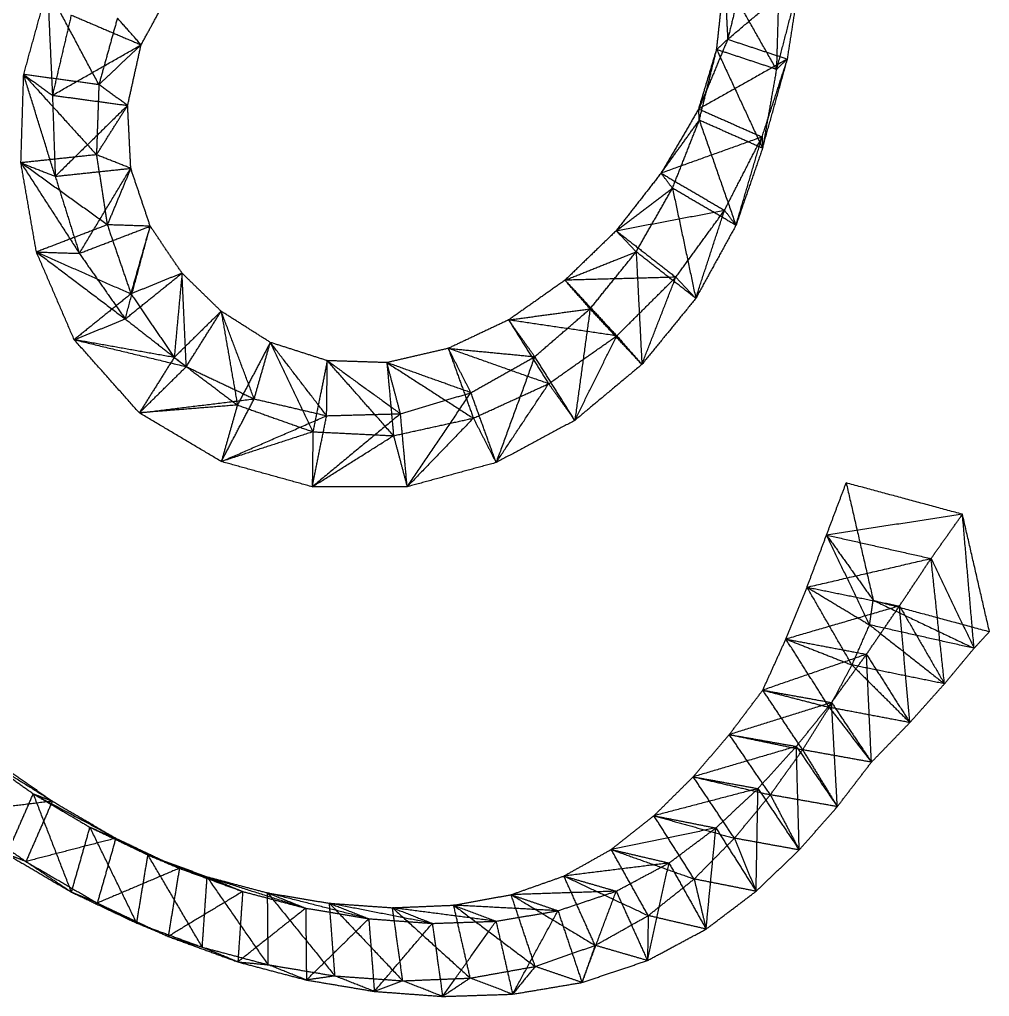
# Model space of a CAD drawing. Header units: feet. Extents: x -358 to 89, y -390 to 102.
# Drawn here: x -208.8 to 88.6, y -390.1 to -90.6 of the extents above; entities that cross this region are included whole.
import ezdxf

# ---------------------------------------------------------------- set-up
doc = ezdxf.new("R2010")
doc.units = ezdxf.units.FT
doc.header["$LTSCALE"] = 0.003281
doc.header["$MEASUREMENT"] = 0
doc.layers.add('IGES level 0', color=7, linetype='Continuous')

msp = doc.modelspace()

# ---------------------------------------------------------------- linework, layer by layer
at = {"layer": 'IGES level 0'}
for points in [[(13.9, -74, 131.63), (11.13, -85.31, 133.21), (8.35, -96.63, 134.8)], [(4.96, -99.78, 111.94), (6.16, -88.77, 110.75), (7.35, -77.76, 109.56)], [(7.35, -77.76, 109.56), (7.85, -87.19, 122.18), (8.35, -96.63, 134.8)], [(23.29, -105.85, 98.86), (15.32, -91.8, 104.21), (7.35, -77.76, 109.56)], [(8.35, -96.63, 134.8), (19.44, -87.27, 125.27), (30.54, -77.91, 115.75)], [(30.54, -77.91, 115.75), (26.92, -91.88, 107.3), (23.29, -105.85, 98.86)], [(26.68, -102.7, 121.72), (28.61, -90.3, 118.73), (30.54, -77.91, 115.75)], [(-207.55, -107.43, 98.66), (-203.89, -94.21, 95.68), (-200.24, -81, 92.7)], [(-184.49, -110.55, 97.07), (-192.36, -95.77, 94.88), (-200.24, -81, 92.7)], [(-200.24, -81, 92.7), (-199.49, -97.4, 85.36), (-198.74, -113.8, 78.03)], [(-171.55, -98.34, 70.87), (-166.96, -89.97, 68.28), (-162.37, -81.6, 65.7)], [(23.99, -81.67, 93.68), (23.64, -93.76, 96.27), (23.29, -105.85, 98.86)], [(-192.97, -89.2, 72.11), (-195.86, -101.5, 75.07), (-198.74, -113.8, 78.03)], [(-192.97, -89.2, 72.11), (-182.26, -93.77, 71.49), (-171.55, -98.34, 70.87)], [(-178.81, -90.13, 91.46), (-181.65, -100.34, 94.27), (-184.49, -110.55, 97.07)], [(-171.55, -98.34, 70.87), (-175.18, -94.23, 81.17), (-178.81, -90.13, 91.46)], [(-198.74, -113.8, 78.03), (-185.14, -106.07, 74.45), (-171.55, -98.34, 70.87)], [(-171.55, -98.34, 70.87), (-178.02, -104.44, 83.97), (-184.49, -110.55, 97.07)], [(-175.67, -116.92, 76.44), (-173.61, -107.63, 73.65), (-171.55, -98.34, 70.87)], [(8.35, -96.63, 134.8), (3.91, -107.31, 135.8), (-0.53, -117.99, 136.81)], [(4.96, -99.78, 111.94), (6.66, -98.2, 123.37), (8.35, -96.63, 134.8)], [(8.35, -96.63, 134.8), (17.52, -99.66, 128.26), (26.68, -102.7, 121.72)], [(-0.53, -117.99, 136.81), (2.22, -108.89, 124.37), (4.96, -99.78, 111.94)], [(-0.37, -121.45, 113.74), (2.3, -110.61, 112.84), (4.96, -99.78, 111.94)], [(4.96, -99.78, 111.94), (12, -114.91, 108), (19.03, -130.04, 104.07)], [(23.29, -105.85, 98.86), (14.13, -102.81, 105.4), (4.96, -99.78, 111.94)], [(26.68, -102.7, 121.72), (13.08, -110.35, 129.26), (-0.53, -117.99, 136.81)], [(18.88, -126.58, 127.13), (22.78, -114.64, 124.43), (26.68, -102.7, 121.72)], [(19.03, -130.04, 104.07), (22.86, -116.37, 112.89), (26.68, -102.7, 121.72)], [(26.68, -102.7, 121.72), (24.99, -104.27, 110.29), (23.29, -105.85, 98.86)], [(-208.4, -134.5, 104.36), (-207.98, -120.97, 101.51), (-207.55, -107.43, 98.66)], [(-207.55, -107.43, 98.66), (-196.39, -119.74, 100.96), (-185.24, -132.04, 103.26)], [(-197.88, -138.65, 83.96), (-202.72, -123.04, 91.31), (-207.55, -107.43, 98.66)], [(-207.55, -107.43, 98.66), (-203.14, -110.62, 88.35), (-198.74, -113.8, 78.03)], [(-184.49, -110.55, 97.07), (-196.02, -108.99, 97.87), (-207.55, -107.43, 98.66)], [(23.29, -105.85, 98.86), (21.16, -117.94, 101.46), (19.03, -130.04, 104.07)], [(-184.49, -110.55, 97.07), (-184.86, -121.3, 100.16), (-185.24, -132.04, 103.26)], [(-175.67, -116.92, 76.44), (-180.08, -113.74, 86.75), (-184.49, -110.55, 97.07)], [(-198.74, -113.8, 78.03), (-198.31, -126.23, 80.99), (-197.88, -138.65, 83.96)], [(-198.74, -113.8, 78.03), (-187.21, -115.36, 77.23), (-175.67, -116.92, 76.44)], [(-175.67, -116.92, 76.44), (-186.78, -127.79, 80.2), (-197.88, -138.65, 83.96)], [(-185.24, -132.04, 103.26), (-180.46, -124.48, 89.85), (-175.67, -116.92, 76.44)], [(-174.71, -136.19, 82.86), (-175.19, -126.55, 79.65), (-175.67, -116.92, 76.44)], [(-0.53, -117.99, 136.81), (-6.31, -127.84, 137.22), (-12.09, -137.68, 137.64)], [(-0.53, -117.99, 136.81), (9.17, -122.29, 131.97), (18.88, -126.58, 127.13)], [(-0.37, -121.45, 113.74), (-0.45, -119.72, 125.28), (-0.53, -117.99, 136.81)], [(-12.09, -137.68, 137.64), (-6.23, -129.56, 125.69), (-0.37, -121.45, 113.74)], [(-8.59, -142.3, 115.04), (-4.48, -131.87, 114.39), (-0.37, -121.45, 113.74)], [(-0.37, -121.45, 113.74), (5.25, -137.56, 111.4), (10.87, -153.67, 109.05)], [(19.03, -130.04, 104.07), (9.33, -125.74, 108.9), (-0.37, -121.45, 113.74)], [(18.88, -126.58, 127.13), (3.39, -132.13, 132.38), (-12.09, -137.68, 137.64)], [(7.37, -149.06, 131.64), (13.12, -137.82, 129.39), (18.88, -126.58, 127.13)], [(10.87, -153.67, 109.05), (14.87, -140.13, 118.09), (18.88, -126.58, 127.13)], [(18.88, -126.58, 127.13), (18.96, -128.31, 115.6), (19.03, -130.04, 104.07)], [(19.03, -130.04, 104.07), (14.95, -141.86, 106.56), (10.87, -153.67, 109.05)], [(-185.24, -132.04, 103.26), (-196.82, -133.27, 103.81), (-208.4, -134.5, 104.36)], [(-181.91, -153.51, 109.97), (-195.16, -144.01, 107.16), (-208.4, -134.5, 104.36)], [(-208.4, -134.5, 104.36), (-199.45, -148.39, 96.85), (-190.49, -162.27, 89.33)], [(-203.65, -161.84, 108.58), (-206.03, -148.17, 106.47), (-208.4, -134.5, 104.36)], [(-208.4, -134.5, 104.36), (-203.14, -136.58, 94.16), (-197.88, -138.65, 83.96)], [(-185.24, -132.04, 103.26), (-183.57, -142.78, 106.61), (-181.91, -153.51, 109.97)], [(-174.71, -136.19, 82.86), (-179.98, -134.12, 93.06), (-185.24, -132.04, 103.26)], [(-197.88, -138.65, 83.96), (-186.3, -137.42, 83.41), (-174.71, -136.19, 82.86)], [(-190.49, -162.27, 89.33), (-182.6, -149.23, 86.1), (-174.71, -136.19, 82.86)], [(-174.71, -136.19, 82.86), (-178.31, -144.85, 96.41), (-181.91, -153.51, 109.97)], [(-168.74, -153.94, 90.72), (-171.73, -145.06, 86.79), (-174.71, -136.19, 82.86)], [(-12.09, -137.68, 137.64), (-18.98, -146.5, 137.49), (-25.86, -155.33, 137.35)], [(-12.09, -137.68, 137.64), (-2.36, -143.37, 134.64), (7.37, -149.06, 131.64)], [(-8.59, -142.3, 115.04), (-10.34, -139.99, 126.34), (-12.09, -137.68, 137.64)], [(-197.88, -138.65, 83.96), (-194.19, -150.46, 86.65), (-190.49, -162.27, 89.33)], [(-25.86, -155.33, 137.35), (-17.23, -148.81, 126.2), (-8.59, -142.3, 115.04)], [(-19.73, -161.79, 115.8), (-14.16, -152.04, 115.42), (-8.59, -142.3, 115.04)], [(-8.59, -142.3, 115.04), (-5.01, -159.18, 114.22), (-1.44, -176.06, 113.4)], [(10.87, -153.67, 109.05), (1.14, -147.99, 112.05), (-8.59, -142.3, 115.04)], [(-25.86, -155.33, 137.35), (-9.25, -152.19, 134.5), (7.37, -149.06, 131.64)], [(-7.57, -169.59, 134.96), (-0.1, -159.32, 133.3), (7.37, -149.06, 131.64)], [(-1.44, -176.06, 113.4), (2.97, -162.56, 122.52), (7.37, -149.06, 131.64)], [(7.37, -149.06, 131.64), (9.12, -151.37, 120.35), (10.87, -153.67, 109.05)], [(-181.91, -153.51, 109.97), (-192.78, -157.68, 109.28), (-203.65, -161.84, 108.58)], [(-190.49, -162.27, 89.33), (-179.62, -158.11, 90.03), (-168.74, -153.94, 90.72)], [(-181.91, -153.51, 109.97), (-178.28, -164.1, 113.35), (-174.65, -174.69, 116.72)], [(-168.74, -153.94, 90.72), (-175.33, -153.73, 100.35), (-181.91, -153.51, 109.97)], [(-176.41, -182.38, 94.06), (-172.58, -168.16, 92.39), (-168.74, -153.94, 90.72)], [(-174.65, -174.69, 116.72), (-171.7, -164.31, 103.72), (-168.74, -153.94, 90.72)], [(-158.99, -168.33, 100.64), (-163.87, -161.14, 95.68), (-168.74, -153.94, 90.72)], [(-25.86, -155.33, 137.35), (-33.71, -162.91, 136.71), (-41.55, -170.5, 136.07)], [(-25.86, -155.33, 137.35), (-16.72, -162.46, 136.16), (-7.57, -169.59, 134.96)], [(-19.73, -161.79, 115.8), (-22.8, -158.56, 126.58), (-25.86, -155.33, 137.35)], [(10.87, -153.67, 109.05), (4.72, -164.86, 111.23), (-1.44, -176.06, 113.4)], [(-203.65, -161.84, 108.58), (-189.15, -168.27, 112.65), (-174.65, -174.69, 116.72)], [(-203.65, -161.84, 108.58), (-190.03, -172.11, 101.32), (-176.41, -182.38, 94.06)], [(-192.06, -188.74, 110.14), (-197.86, -175.29, 109.36), (-203.65, -161.84, 108.58)], [(-203.65, -161.84, 108.58), (-197.07, -162.06, 98.96), (-190.49, -162.27, 89.33)], [(-190.49, -162.27, 89.33), (-183.45, -172.33, 91.7), (-176.41, -182.38, 94.06)], [(-41.55, -170.5, 136.07), (-30.64, -166.14, 125.93), (-19.73, -161.79, 115.8)], [(-33.85, -179.27, 115.87), (-26.79, -170.53, 115.84), (-19.73, -161.79, 115.8)], [(-19.73, -161.79, 115.8), (-18.85, -179.06, 116.23), (-17.97, -196.33, 116.66)], [(-1.44, -176.06, 113.4), (-10.58, -168.92, 114.6), (-19.73, -161.79, 115.8)], [(-176.41, -182.38, 94.06), (-167.7, -175.36, 97.35), (-158.99, -168.33, 100.64)], [(-158.99, -168.33, 100.64), (-166.82, -171.51, 108.68), (-174.65, -174.69, 116.72)], [(-158.99, -168.33, 100.64), (-160.2, -181.26, 111.43), (-161.4, -194.19, 122.23)], [(-157.68, -197, 98.68), (-158.34, -182.67, 99.66), (-158.99, -168.33, 100.64)], [(-147, -180.01, 110.58), (-153, -174.17, 105.61), (-158.99, -168.33, 100.64)], [(-41.55, -170.5, 136.07), (-50.2, -176.6, 134.95), (-58.86, -182.7, 133.83)], [(-7.57, -169.59, 134.96), (-24.56, -170.04, 135.51), (-41.55, -170.5, 136.07)], [(-41.55, -170.5, 136.07), (-33.61, -179.03, 136.46), (-25.67, -187.56, 136.85)], [(-33.85, -179.27, 115.87), (-37.7, -174.88, 125.97), (-41.55, -170.5, 136.07)], [(-25.67, -187.56, 136.85), (-16.62, -178.58, 135.91), (-7.57, -169.59, 134.96)], [(-17.97, -196.33, 116.66), (-12.77, -182.96, 125.81), (-7.57, -169.59, 134.96)], [(-7.57, -169.59, 134.96), (-4.5, -172.82, 124.18), (-1.44, -176.06, 113.4)], [(-174.65, -174.69, 116.72), (-183.35, -181.71, 113.43), (-192.06, -188.74, 110.14)], [(-174.65, -174.69, 116.72), (-168.03, -184.44, 119.48), (-161.4, -194.19, 122.23)], [(-1.44, -176.06, 113.4), (-9.7, -186.2, 115.03), (-17.97, -196.33, 116.66)], [(-58.86, -182.7, 133.83), (-46.35, -180.99, 124.85), (-33.85, -179.27, 115.87)], [(-50.83, -193.94, 115.04), (-42.34, -186.61, 115.46), (-33.85, -179.27, 115.87)], [(-33.85, -179.27, 115.87), (-36.19, -196.38, 117.12), (-38.53, -213.48, 118.37)], [(-17.97, -196.33, 116.66), (-25.91, -187.8, 116.27), (-33.85, -179.27, 115.87)], [(-192.06, -188.74, 110.14), (-184.23, -185.56, 102.1), (-176.41, -182.38, 94.06)], [(-176.41, -182.38, 94.06), (-167.04, -189.69, 96.37), (-157.68, -197, 98.68)], [(-147, -180.01, 110.58), (-154.2, -187.1, 116.4), (-161.4, -194.19, 122.23)], [(-157.68, -197, 98.68), (-152.34, -188.51, 104.63), (-147, -180.01, 110.58)], [(-147, -180.01, 110.58), (-144.5, -194.4, 118.51), (-142.01, -208.78, 126.45)], [(-136.86, -206.89, 103.08), (-141.93, -193.45, 106.83), (-147, -180.01, 110.58)], [(-131.92, -189.57, 117.9), (-139.46, -184.79, 114.24), (-147, -180.01, 110.58)], [(-58.86, -182.7, 133.83), (-68.11, -187.05, 132.29), (-77.36, -191.39, 130.75)], [(-25.67, -187.56, 136.85), (-42.27, -185.13, 135.34), (-58.86, -182.7, 133.83)], [(-58.86, -182.7, 133.83), (-52.72, -192.47, 135.5), (-46.57, -202.25, 137.16)], [(-50.83, -193.94, 115.04), (-54.84, -188.32, 124.44), (-58.86, -182.7, 133.83)], [(-46.57, -202.25, 137.16), (-36.12, -194.91, 137.01), (-25.67, -187.56, 136.85)], [(-38.53, -213.48, 118.37), (-32.1, -200.52, 127.61), (-25.67, -187.56, 136.85)], [(-25.67, -187.56, 136.85), (-21.82, -191.95, 126.76), (-17.97, -196.33, 116.66)], [(-161.4, -194.19, 122.23), (-176.73, -191.46, 116.18), (-192.06, -188.74, 110.14)], [(-192.06, -188.74, 110.14), (-174.87, -192.87, 104.41), (-157.68, -197, 98.68)], [(-172.08, -211.18, 110.33), (-182.07, -199.96, 110.24), (-192.06, -188.74, 110.14)], [(-131.92, -189.57, 117.9), (-136.96, -199.17, 122.18), (-142.01, -208.78, 126.45)], [(-136.86, -206.89, 103.08), (-134.39, -198.23, 110.49), (-131.92, -189.57, 117.9)], [(-131.92, -189.57, 117.9), (-125.39, -203.27, 123.98), (-118.86, -216.97, 130.05)], [(-114.65, -212.05, 106.94), (-123.28, -200.81, 112.42), (-131.92, -189.57, 117.9)], [(-114.44, -195.17, 123.04), (-123.18, -192.37, 120.47), (-131.92, -189.57, 117.9)], [(-77.36, -191.39, 130.75), (-86.77, -193.58, 128.93), (-96.18, -195.77, 127.11)], [(-46.57, -202.25, 137.16), (-61.97, -196.82, 133.95), (-77.36, -191.39, 130.75)], [(-77.36, -191.39, 130.75), (-64.09, -192.67, 122.9), (-50.83, -193.94, 115.04)], [(-77.36, -191.39, 130.75), (-73.5, -202.1, 133.29), (-69.65, -212.8, 135.83)], [(-70.39, -205, 113.14), (-73.87, -198.19, 121.95), (-77.36, -191.39, 130.75)], [(-161.4, -194.19, 122.23), (-166.74, -202.68, 116.28), (-172.08, -211.18, 110.33)], [(-161.4, -194.19, 122.23), (-151.7, -201.49, 124.34), (-142.01, -208.78, 126.45)], [(-70.39, -205, 113.14), (-60.61, -199.47, 114.09), (-50.83, -193.94, 115.04)], [(-50.83, -193.94, 115.04), (-56.75, -210.18, 116.63), (-62.67, -226.42, 118.22)], [(-38.53, -213.48, 118.37), (-44.68, -203.71, 116.7), (-50.83, -193.94, 115.04)], [(-172.08, -211.18, 110.33), (-164.88, -204.09, 104.51), (-157.68, -197, 98.68)], [(-157.68, -197, 98.68), (-147.27, -201.94, 100.88), (-136.86, -206.89, 103.08)], [(-114.44, -195.17, 123.04), (-116.65, -206.07, 126.54), (-118.86, -216.97, 130.05)], [(-114.65, -212.05, 106.94), (-114.55, -203.61, 114.99), (-114.44, -195.17, 123.04)], [(-94.13, -218.18, 133.27), (-104.29, -206.67, 128.16), (-114.44, -195.17, 123.04)], [(-114.44, -195.17, 123.04), (-103.22, -203.3, 116.69), (-92, -211.44, 110.34)], [(-96.18, -195.77, 127.11), (-105.31, -195.47, 125.07), (-114.44, -195.17, 123.04)], [(-96.18, -195.77, 127.11), (-82.91, -204.29, 131.47), (-69.65, -212.8, 135.83)], [(-70.39, -205, 113.14), (-83.28, -200.39, 120.13), (-96.18, -195.77, 127.11)], [(-96.18, -195.77, 127.11), (-95.15, -206.97, 130.19), (-94.13, -218.18, 133.27)], [(-92, -211.44, 110.34), (-94.09, -203.61, 118.72), (-96.18, -195.77, 127.11)], [(-17.97, -196.33, 116.66), (-28.25, -204.91, 117.51), (-38.53, -213.48, 118.37)], [(-69.65, -212.8, 135.83), (-58.11, -207.52, 136.49), (-46.57, -202.25, 137.16)], [(-62.67, -226.42, 118.22), (-54.62, -214.33, 127.69), (-46.57, -202.25, 137.16)], [(-46.57, -202.25, 137.16), (-42.55, -207.87, 127.76), (-38.53, -213.48, 118.37)], [(-92, -211.44, 110.34), (-81.19, -208.22, 111.74), (-70.39, -205, 113.14)], [(-89.95, -233.84, 116.5), (-80.17, -219.42, 114.82), (-70.39, -205, 113.14)], [(-62.67, -226.42, 118.22), (-66.53, -215.71, 115.68), (-70.39, -205, 113.14)], [(-172.08, -211.18, 110.33), (-154.47, -209.03, 106.71), (-136.86, -206.89, 103.08)], [(-142.01, -208.78, 126.45), (-157.04, -209.98, 118.39), (-172.08, -211.18, 110.33)], [(-146.94, -226.1, 111.63), (-141.9, -216.49, 107.36), (-136.86, -206.89, 103.08)], [(-142.01, -208.78, 126.45), (-144.47, -217.44, 119.04), (-146.94, -226.1, 111.63)], [(-142.01, -208.78, 126.45), (-130.43, -212.88, 128.25), (-118.86, -216.97, 130.05)], [(-136.86, -206.89, 103.08), (-125.75, -209.47, 105.01), (-114.65, -212.05, 106.94)], [(-146.94, -226.1, 111.63), (-159.51, -218.64, 110.98), (-172.08, -211.18, 110.33)], [(-146.94, -226.1, 111.63), (-130.8, -219.08, 109.29), (-114.65, -212.05, 106.94)], [(-92, -211.44, 110.34), (-105.53, -222.64, 112.15), (-119.06, -233.85, 113.96)], [(-119.06, -233.85, 113.96), (-116.86, -222.95, 110.45), (-114.65, -212.05, 106.94)], [(-114.65, -212.05, 106.94), (-103.33, -211.74, 108.64), (-92, -211.44, 110.34)], [(-89.95, -233.84, 116.5), (-90.98, -222.64, 113.42), (-92, -211.44, 110.34)], [(-94.13, -218.18, 133.27), (-81.89, -215.49, 134.55), (-69.65, -212.8, 135.83)], [(-69.65, -212.8, 135.83), (-79.8, -223.32, 126.17), (-89.95, -233.84, 116.5)], [(-69.65, -212.8, 135.83), (-66.16, -219.61, 127.03), (-62.67, -226.42, 118.22)], [(-38.53, -213.48, 118.37), (-50.6, -219.95, 118.29), (-62.67, -226.42, 118.22)], [(-118.86, -216.97, 130.05), (-132.9, -221.54, 120.84), (-146.94, -226.1, 111.63)], [(-118.86, -216.97, 130.05), (-118.96, -225.41, 122.01), (-119.06, -233.85, 113.96)], [(-119.06, -233.85, 113.96), (-106.6, -226.01, 123.62), (-94.13, -218.18, 133.27)], [(-118.86, -216.97, 130.05), (-106.49, -217.57, 131.66), (-94.13, -218.18, 133.27)], [(-94.13, -218.18, 133.27), (-92.04, -226.01, 124.89), (-89.95, -233.84, 116.5)], [(-119.06, -233.85, 113.96), (-133, -229.98, 112.79), (-146.94, -226.1, 111.63)], [(-62.67, -226.42, 118.22), (-76.31, -230.13, 117.36), (-89.95, -233.84, 116.5)], [(38.65, -248.63, 25.69), (41.67, -240.64, 12.84), (44.68, -232.65)], [(80.33, -242.27), (62.51, -237.46), (44.68, -232.65)], [(44.68, -232.65), (48.83, -250.64), (52.97, -268.63)], [(-89.95, -233.84, 116.5), (-104.51, -233.85, 115.23), (-119.06, -233.85, 113.96)], [(80.33, -242.27), (59.49, -245.45, 12.84), (38.65, -248.63, 25.69)], [(70.71, -255.83, 32.37), (75.52, -249.05, 16.19), (80.33, -242.27)], [(83.9, -283.37, 18.56), (82.12, -262.82, 9.28), (80.33, -242.27)], [(88.62, -278.25), (84.48, -260.26), (80.33, -242.27)], [(32.67, -264.62, 42.41), (35.66, -256.63, 34.05), (38.65, -248.63, 25.69)], [(38.65, -248.63, 25.69), (45.81, -258.63, 12.84), (52.97, -268.63)], [(38.65, -248.63, 25.69), (54.68, -252.23, 29.03), (70.71, -255.83, 32.37)], [(51.85, -276.18, 11.87), (45.25, -262.4, 18.78), (38.65, -248.63, 25.69)], [(32.67, -264.62, 42.41), (51.69, -260.22, 37.39), (70.71, -255.83, 32.37)], [(61.03, -270.38, 50.78), (65.87, -263.1, 41.58), (70.71, -255.83, 32.37)], [(74.83, -294.25, 38.64), (72.77, -275.04, 35.51), (70.71, -255.83, 32.37)], [(70.71, -255.83, 32.37), (77.31, -269.6, 25.47), (83.9, -283.37, 18.56)], [(26.2, -280.53, 58.55), (29.43, -272.58, 50.48), (32.67, -264.62, 42.41)], [(32.67, -264.62, 42.41), (42.26, -270.4, 27.14), (51.85, -276.18, 11.87)], [(32.67, -264.62, 42.41), (46.85, -267.5, 46.6), (61.03, -270.38, 50.78)], [(46.47, -288.49, 30.26), (39.57, -276.55, 36.34), (32.67, -264.62, 42.41)], [(51.85, -276.18, 11.87), (52.41, -272.4, 5.94), (52.97, -268.63)], [(52.97, -268.63), (68.44, -276, 9.28), (83.9, -283.37, 18.56)], [(52.97, -268.63), (70.8, -273.44), (88.62, -278.25)], [(61.03, -270.38, 50.78), (43.61, -275.46, 54.67), (26.2, -280.53, 58.55)], [(50.9, -285.2, 67.62), (55.96, -277.79, 59.2), (61.03, -270.38, 50.78)], [(64.2, -306.14, 57.68), (62.61, -288.26, 54.23), (61.03, -270.38, 50.78)], [(61.03, -270.38, 50.78), (67.93, -282.31, 44.71), (74.83, -294.25, 38.64)], [(46.47, -288.49, 30.26), (49.16, -282.33, 21.07), (51.85, -276.18, 11.87)], [(51.85, -276.18, 11.87), (63.34, -285.21, 25.26), (74.83, -294.25, 38.64)], [(83.9, -283.37, 18.56), (67.88, -279.77, 15.22), (51.85, -276.18, 11.87)], [(83.9, -283.37, 18.56), (86.26, -280.81, 9.28), (88.62, -278.25)], [(19.1, -296.19, 74.53), (22.65, -288.36, 66.54), (26.2, -280.53, 58.55)], [(26.2, -280.53, 58.55), (36.33, -284.51, 44.41), (46.47, -288.49, 30.26)], [(26.2, -280.53, 58.55), (38.55, -282.87, 63.09), (50.9, -285.2, 67.62)], [(39.5, -301.47, 48.61), (32.85, -291, 53.58), (26.2, -280.53, 58.55)], [(74.83, -294.25, 38.64), (79.37, -288.81, 28.6), (83.9, -283.37, 18.56)], [(50.9, -285.2, 67.62), (35, -290.7, 71.08), (19.1, -296.19, 74.53)], [(40.19, -299.99, 83.73), (45.54, -292.6, 75.68), (50.9, -285.2, 67.62)], [(52.42, -318.28, 75.97), (51.66, -301.74, 71.8), (50.9, -285.2, 67.62)], [(50.9, -285.2, 67.62), (57.55, -295.67, 62.65), (64.2, -306.14, 57.68)], [(39.5, -301.47, 48.61), (42.99, -294.98, 39.44), (46.47, -288.49, 30.26)], [(46.47, -288.49, 30.26), (55.34, -297.31, 43.97), (64.2, -306.14, 57.68)], [(74.83, -294.25, 38.64), (60.65, -291.37, 34.45), (46.47, -288.49, 30.26)], [(8.84, -309.81, 90.2), (13.97, -303, 82.37), (19.1, -296.19, 74.53)], [(19.1, -296.19, 74.53), (29.3, -298.83, 61.57), (39.5, -301.47, 48.61)], [(19.1, -296.19, 74.53), (29.65, -298.09, 79.13), (40.19, -299.99, 83.73)], [(31.32, -314.48, 66.78), (25.21, -305.33, 70.66), (19.1, -296.19, 74.53)], [(64.2, -306.14, 57.68), (69.51, -300.19, 48.16), (74.83, -294.25, 38.64)], [(40.19, -299.99, 83.73), (24.52, -304.9, 86.97), (8.84, -309.81, 90.2)], [(29.39, -313.44, 100.63), (34.79, -306.72, 92.18), (40.19, -299.99, 83.73)], [(31.32, -314.48, 66.78), (35.41, -307.97, 57.69), (39.5, -301.47, 48.61)], [(39.5, -301.47, 48.61), (45.96, -309.87, 62.29), (52.42, -318.28, 75.97)], [(64.2, -306.14, 57.68), (51.85, -303.8, 53.14), (39.5, -301.47, 48.61)], [(41.97, -331.91, 93.95), (41.08, -315.95, 88.84), (40.19, -299.99, 83.73)], [(40.19, -299.99, 83.73), (46.3, -309.13, 79.85), (52.42, -318.28, 75.97)], [(52.42, -318.28, 75.97), (58.31, -312.21, 66.83), (64.2, -306.14, 57.68)], [(-2.24, -322.76, 105.51), (3.3, -316.28, 97.86), (8.84, -309.81, 90.2)], [(8.84, -309.81, 90.2), (20.08, -312.14, 78.49), (31.32, -314.48, 66.78)], [(8.84, -309.81, 90.2), (19.12, -311.63, 95.42), (29.39, -313.44, 100.63)], [(21.42, -328.28, 83.53), (15.13, -319.04, 86.86), (8.84, -309.81, 90.2)], [(29.39, -313.44, 100.63), (13.57, -318.1, 103.07), (-2.24, -322.76, 105.51)], [(17.63, -326.37, 117.18), (23.51, -319.9, 108.9), (29.39, -313.44, 100.63)], [(21.42, -328.28, 83.53), (26.37, -321.38, 75.15), (31.32, -314.48, 66.78)], [(30.28, -345.19, 111.76), (29.84, -329.32, 106.19), (29.39, -313.44, 100.63)], [(29.39, -313.44, 100.63), (35.68, -322.68, 97.29), (41.97, -331.91, 93.95)], [(31.32, -314.48, 66.78), (36.64, -323.19, 80.36), (41.97, -331.91, 93.95)], [(52.42, -318.28, 75.97), (41.87, -316.38, 71.38), (31.32, -314.48, 66.78)], [(-221.6, -315.86, 252.11), (-210.17, -323.05, 261.04), (-198.75, -330.23, 269.97)], [(-221.6, -315.86, 252.11), (-213.1, -321.92, 249.81), (-204.6, -327.97, 247.5)], [(-217.68, -316.95, 275.07), (-208.21, -323.59, 272.52), (-198.75, -330.23, 269.97)], [(41.97, -331.91, 93.95), (47.19, -325.09, 84.96), (52.42, -318.28, 75.97)], [(-14.27, -334.7, 120.37), (-8.26, -328.73, 112.94), (-2.24, -322.76, 105.51)], [(-2.24, -322.76, 105.51), (9.59, -325.52, 94.52), (21.42, -328.28, 83.53)], [(-2.24, -322.76, 105.51), (7.7, -324.56, 111.35), (17.63, -326.37, 117.18)], [(10.41, -341.59, 100.09), (4.09, -332.18, 102.8), (-2.24, -322.76, 105.51)], [(17.63, -326.37, 117.18), (1.68, -330.53, 118.78), (-14.27, -334.7, 120.37)], [(4.72, -338.45, 133.38), (11.18, -332.41, 125.28), (17.63, -326.37, 117.18)], [(17.05, -357.85, 129.46), (17.34, -342.11, 123.32), (17.63, -326.37, 117.18)], [(17.63, -326.37, 117.18), (23.96, -335.78, 114.47), (30.28, -345.19, 111.76)], [(-212.71, -346.48, 259.15), (-208.66, -337.23, 253.33), (-204.6, -327.97, 247.5)], [(-192.9, -358.11, 251.53), (-198.75, -343.04, 249.52), (-204.6, -327.97, 247.5)], [(-204.6, -327.97, 247.5), (-191.95, -334.78, 254.95), (-179.3, -341.59, 262.4)], [(-204.6, -327.97, 247.5), (-195.91, -333.1, 244.11), (-187.23, -338.23, 240.72)], [(-204.6, -327.97, 247.5), (-201.68, -329.1, 258.74), (-198.75, -330.23, 269.97)], [(10.41, -341.59, 100.09), (15.92, -334.93, 91.81), (21.42, -328.28, 83.53)], [(21.42, -328.28, 83.53), (25.85, -336.74, 97.64), (30.28, -345.19, 111.76)], [(41.97, -331.91, 93.95), (31.7, -330.1, 88.74), (21.42, -328.28, 83.53)], [(-198.75, -330.23, 269.97), (-213.47, -332.05, 278.59), (-228.19, -333.87, 287.21)], [(-198.75, -330.23, 269.97), (-202.81, -339.49, 275.79), (-206.86, -348.74, 281.62)], [(-198.75, -330.23, 269.97), (-189.03, -335.91, 266.18), (-179.3, -341.59, 262.4)], [(30.28, -345.19, 111.76), (36.13, -338.55, 102.85), (41.97, -331.91, 93.95)], [(-228.19, -333.87, 287.21), (-217.52, -341.31, 284.41), (-206.86, -348.74, 281.62)], [(-27.38, -345.05, 134.54), (-20.83, -339.87, 127.45), (-14.27, -334.7, 120.37)], [(-14.27, -334.7, 120.37), (-1.93, -338.14, 110.23), (10.41, -341.59, 100.09)], [(-14.27, -334.7, 120.37), (-4.77, -336.57, 126.88), (4.72, -338.45, 133.38)], [(-1.94, -354.1, 116.45), (-8.11, -344.4, 118.41), (-14.27, -334.7, 120.37)], [(-192.9, -358.11, 251.53), (-190.06, -348.17, 246.13), (-187.23, -338.23, 240.72)], [(-172.89, -367.61, 241.57), (-180.06, -352.92, 241.15), (-187.23, -338.23, 240.72)], [(-187.23, -338.23, 240.72), (-173.51, -344.52, 246.68), (-159.8, -350.81, 252.63)], [(-187.23, -338.23, 240.72), (-178.34, -342.47, 236.26), (-169.45, -346.71, 231.8)], [(-187.23, -338.23, 240.72), (-183.26, -339.91, 251.56), (-179.3, -341.59, 262.4)], [(4.72, -338.45, 133.38), (-11.33, -341.75, 133.96), (-27.38, -345.05, 134.54)], [(-9.65, -349.19, 149.1), (-2.46, -343.82, 141.24), (4.72, -338.45, 133.38)], [(1.72, -369.46, 147.08), (3.22, -353.95, 140.23), (4.72, -338.45, 133.38)], [(4.72, -338.45, 133.38), (10.89, -348.15, 131.42), (17.05, -357.85, 129.46)], [(-179.3, -341.59, 262.4), (-193.08, -345.17, 272.01), (-206.86, -348.74, 281.62)], [(-179.3, -341.59, 262.4), (-182.14, -351.53, 267.8), (-184.98, -361.46, 273.21)], [(-179.3, -341.59, 262.4), (-169.55, -346.2, 257.52), (-159.8, -350.81, 252.63)], [(-1.94, -354.1, 116.45), (4.24, -347.85, 108.27), (10.41, -341.59, 100.09)], [(10.41, -341.59, 100.09), (13.73, -349.72, 114.77), (17.05, -357.85, 129.46)], [(30.28, -345.19, 111.76), (20.35, -343.39, 105.92), (10.41, -341.59, 100.09)], [(-212.71, -346.48, 259.15), (-202.81, -352.29, 255.34), (-192.9, -358.11, 251.53)], [(-206.86, -348.74, 281.62), (-209.79, -347.61, 270.38), (-212.71, -346.48, 259.15)], [(-172.89, -367.61, 241.57), (-171.17, -357.16, 236.68), (-169.45, -346.71, 231.8)], [(-152.78, -375.01, 229.89), (-161.11, -360.86, 230.84), (-169.45, -346.71, 231.8)], [(-169.45, -346.71, 231.8), (-154.92, -352.32, 236.56), (-140.39, -357.93, 241.31)], [(-169.45, -346.71, 231.8), (-160.37, -350.07, 226.5), (-151.29, -353.42, 221.2)], [(-169.45, -346.71, 231.8), (-164.62, -348.76, 242.22), (-159.8, -350.81, 252.63)], [(-41.89, -353.19, 147.8), (-34.63, -349.12, 141.17), (-27.38, -345.05, 134.54)], [(-27.38, -345.05, 134.54), (-14.66, -349.58, 125.49), (-1.94, -354.1, 116.45)], [(-27.38, -345.05, 134.54), (-18.52, -347.12, 141.82), (-9.65, -349.19, 149.1)], [(-16.02, -365.32, 132.51), (-21.7, -355.18, 133.52), (-27.38, -345.05, 134.54)], [(17.05, -357.85, 129.46), (23.67, -351.52, 120.61), (30.28, -345.19, 111.76)], [(-206.86, -348.74, 281.62), (-199.88, -353.42, 266.57), (-192.9, -358.11, 251.53)], [(-206.86, -348.74, 281.62), (-195.92, -355.1, 277.41), (-184.98, -361.46, 273.21)], [(-9.65, -349.19, 149.1), (-25.77, -351.19, 148.45), (-41.89, -353.19, 147.8)], [(-25.84, -357.83, 164.08), (-17.74, -353.51, 156.59), (-9.65, -349.19, 149.1)], [(-16.26, -379.1, 164.3), (-12.95, -364.14, 156.7), (-9.65, -349.19, 149.1)], [(-9.65, -349.19, 149.1), (-3.97, -359.33, 148.09), (1.72, -369.46, 147.08)], [(-159.8, -350.81, 252.63), (-172.39, -356.14, 262.92), (-184.98, -361.46, 273.21)], [(-159.8, -350.81, 252.63), (-161.52, -361.26, 257.52), (-163.24, -371.71, 262.4)], [(-159.8, -350.81, 252.63), (-150.09, -354.37, 246.97), (-140.39, -357.93, 241.31)], [(-152.78, -375.01, 229.89), (-152.04, -364.22, 225.54), (-151.29, -353.42, 221.2)], [(-151.29, -353.42, 221.2), (-136.17, -358.23, 225.13), (-121.06, -363.04, 229.06)], [(-132.55, -380.39, 217.1), (-141.92, -366.9, 219.15), (-151.29, -353.42, 221.2)], [(-151.29, -353.42, 221.2), (-142.03, -355.89, 215.32), (-132.76, -358.36, 209.44)], [(-151.29, -353.42, 221.2), (-145.84, -355.67, 231.25), (-140.39, -357.93, 241.31)], [(-58.06, -358.91, 160.41), (-49.97, -356.05, 154.11), (-41.89, -353.19, 147.8)], [(-41.89, -353.19, 147.8), (-28.95, -359.25, 140.16), (-16.02, -365.32, 132.51)], [(-41.89, -353.19, 147.8), (-33.86, -355.51, 155.94), (-25.84, -357.83, 164.08)], [(-32.31, -374.45, 148.02), (-37.1, -363.82, 147.91), (-41.89, -353.19, 147.8)], [(-16.02, -365.32, 132.51), (-8.98, -359.71, 124.48), (-1.94, -354.1, 116.45)], [(-1.94, -354.1, 116.45), (-0.11, -361.78, 131.76), (1.72, -369.46, 147.08)], [(17.05, -357.85, 129.46), (7.56, -355.98, 122.95), (-1.94, -354.1, 116.45)], [(-192.9, -358.11, 251.53), (-182.9, -362.86, 246.55), (-172.89, -367.61, 241.57)], [(-184.98, -361.46, 273.21), (-188.94, -359.78, 262.37), (-192.9, -358.11, 251.53)], [(-140.39, -357.93, 241.31), (-151.81, -364.82, 251.86), (-163.24, -371.71, 262.4)], [(-140.39, -357.93, 241.31), (-141.13, -368.72, 245.66), (-141.87, -379.52, 250.01)], [(-140.39, -357.93, 241.31), (-130.72, -360.49, 235.18), (-121.06, -363.04, 229.06)], [(-101.72, -366.28, 216.43), (-117.24, -362.32, 212.93), (-132.76, -358.36, 209.44)], [(-132.76, -358.36, 209.44), (-122.43, -371.09, 206.59), (-112.09, -383.82, 203.75)], [(-132.76, -358.36, 209.44), (-123.27, -359.95, 203.24), (-113.78, -361.54, 197.04)], [(-132.76, -358.36, 209.44), (-126.91, -360.7, 219.25), (-121.06, -363.04, 229.06)], [(-132.55, -380.39, 217.1), (-132.66, -369.37, 213.27), (-132.76, -358.36, 209.44)], [(-75.7, -362.12, 172.57), (-66.88, -360.52, 166.49), (-58.06, -358.91, 160.41)], [(-25.84, -357.83, 164.08), (-41.95, -358.37, 162.24), (-58.06, -358.91, 160.41)], [(-58.06, -358.91, 160.41), (-45.18, -366.68, 154.22), (-32.31, -374.45, 148.02)], [(-58.06, -358.91, 160.41), (-50.88, -361.37, 169.27), (-43.71, -363.83, 178.13)], [(-50.7, -380.92, 162.79), (-54.38, -369.91, 161.6), (-58.06, -358.91, 160.41)], [(-43.71, -363.83, 178.13), (-34.77, -360.83, 171.1), (-25.84, -357.83, 164.08)], [(-36.34, -385.83, 180.51), (-31.09, -371.83, 172.29), (-25.84, -357.83, 164.08)], [(-25.84, -357.83, 164.08), (-21.05, -368.46, 164.19), (-16.26, -379.1, 164.3)], [(1.72, -369.46, 147.08), (9.39, -363.66, 138.27), (17.05, -357.85, 129.46)], [(-184.98, -361.46, 273.21), (-178.93, -364.54, 257.39), (-172.89, -367.61, 241.57)], [(-184.98, -361.46, 273.21), (-174.11, -366.59, 267.81), (-163.24, -371.71, 262.4)], [(-82.23, -367.71, 203.91), (-98.01, -364.63, 200.48), (-113.78, -361.54, 197.04)], [(-113.78, -361.54, 197.04), (-102.54, -373.42, 193.69), (-91.3, -385.31, 190.34)], [(-113.78, -361.54, 197.04), (-104.12, -362.23, 190.84), (-94.46, -362.91, 184.64)], [(-113.78, -361.54, 197.04), (-107.75, -363.91, 206.74), (-101.72, -366.28, 216.43)], [(-112.09, -383.82, 203.75), (-112.94, -372.68, 200.39), (-113.78, -361.54, 197.04)], [(-94.46, -362.91, 184.64), (-85.08, -362.52, 178.61), (-75.7, -362.12, 172.57)], [(-43.71, -363.83, 178.13), (-59.71, -362.97, 175.35), (-75.7, -362.12, 172.57)], [(-75.7, -362.12, 172.57), (-63.2, -371.52, 167.68), (-50.7, -380.92, 162.79)], [(-75.7, -362.12, 172.57), (-69.21, -364.59, 181.94), (-62.71, -367.05, 191.3)], [(-70.61, -384.48, 176.82), (-73.16, -373.3, 174.7), (-75.7, -362.12, 172.57)], [(-121.06, -363.04, 229.06), (-131.46, -371.28, 239.53), (-141.87, -379.52, 250.01)], [(-121.06, -363.04, 229.06), (-111.39, -364.66, 222.74), (-101.72, -366.28, 216.43)], [(-121.06, -363.04, 229.06), (-120.95, -374.06, 232.89), (-120.84, -385.07, 236.72)], [(-62.71, -367.05, 191.3), (-78.58, -364.98, 187.97), (-94.46, -362.91, 184.64)], [(-94.46, -362.91, 184.64), (-82.53, -373.7, 180.73), (-70.61, -384.48, 176.82)], [(-94.46, -362.91, 184.64), (-88.34, -365.31, 194.28), (-82.23, -367.71, 203.91)], [(-91.3, -385.31, 190.34), (-92.88, -374.11, 187.49), (-94.46, -362.91, 184.64)], [(-62.71, -367.05, 191.3), (-53.21, -365.44, 184.71), (-43.71, -363.83, 178.13)], [(-57.62, -389.41, 195.55), (-50.66, -376.62, 186.84), (-43.71, -363.83, 178.13)], [(-43.71, -363.83, 178.13), (-40.03, -374.83, 179.32), (-36.34, -385.83, 180.51)], [(-32.31, -374.45, 148.02), (-24.16, -369.89, 140.27), (-16.02, -365.32, 132.51)], [(-16.02, -365.32, 132.51), (-16.14, -372.21, 148.4), (-16.26, -379.1, 164.3)], [(1.72, -369.46, 147.08), (-7.15, -367.39, 139.79), (-16.02, -365.32, 132.51)], [(-172.89, -367.61, 241.57), (-162.83, -371.31, 235.73), (-152.78, -375.01, 229.89)], [(-163.24, -371.71, 262.4), (-168.06, -369.66, 251.99), (-172.89, -367.61, 241.57)], [(-120.84, -385.07, 236.72), (-111.28, -375.68, 226.57), (-101.72, -366.28, 216.43)], [(-101.72, -366.28, 216.43), (-91.97, -367, 210.17), (-82.23, -367.71, 203.91)], [(-101.72, -366.28, 216.43), (-100.87, -377.42, 219.78), (-100.02, -388.56, 223.14)], [(-100.02, -388.56, 223.14), (-91.13, -378.14, 213.52), (-82.23, -367.71, 203.91)], [(-82.23, -367.71, 203.91), (-72.47, -367.38, 197.61), (-62.71, -367.05, 191.3)], [(-82.23, -367.71, 203.91), (-80.65, -378.91, 206.76), (-79.08, -390.11, 209.61)], [(-79.08, -390.11, 209.61), (-70.89, -378.58, 200.46), (-62.71, -367.05, 191.3)], [(-62.71, -367.05, 191.3), (-60.16, -378.23, 193.43), (-57.62, -389.41, 195.55)], [(-16.26, -379.1, 164.3), (-7.27, -374.28, 155.69), (1.72, -369.46, 147.08)], [(-163.24, -371.71, 262.4), (-158.01, -373.36, 246.15), (-152.78, -375.01, 229.89)], [(-163.24, -371.71, 262.4), (-152.55, -375.62, 256.2), (-141.87, -379.52, 250.01)], [(-152.78, -375.01, 229.89), (-142.66, -377.7, 223.49), (-132.55, -380.39, 217.1)], [(-141.87, -379.52, 250.01), (-147.32, -377.27, 239.95), (-152.78, -375.01, 229.89)], [(-50.7, -380.92, 162.79), (-41.5, -377.68, 155.41), (-32.31, -374.45, 148.02)], [(-32.31, -374.45, 148.02), (-34.33, -380.14, 164.27), (-36.34, -385.83, 180.51)], [(-16.26, -379.1, 164.3), (-24.28, -376.77, 156.16), (-32.31, -374.45, 148.02)], [(-141.87, -379.52, 250.01), (-137.21, -379.95, 233.55), (-132.55, -380.39, 217.1)], [(-141.87, -379.52, 250.01), (-131.36, -382.3, 243.36), (-120.84, -385.07, 236.72)], [(-132.55, -380.39, 217.1), (-122.32, -382.1, 210.42), (-112.09, -383.82, 203.75)], [(-120.84, -385.07, 236.72), (-126.69, -382.73, 226.91), (-132.55, -380.39, 217.1)], [(-36.34, -385.83, 180.51), (-26.3, -382.46, 172.4), (-16.26, -379.1, 164.3)], [(-70.61, -384.48, 176.82), (-60.65, -382.7, 169.81), (-50.7, -380.92, 162.79)], [(-50.7, -380.92, 162.79), (-54.16, -385.16, 179.17), (-57.62, -389.41, 195.55)], [(-36.34, -385.83, 180.51), (-43.52, -383.37, 171.65), (-50.7, -380.92, 162.79)], [(-112.09, -383.82, 203.75), (-116.47, -384.44, 220.23), (-120.84, -385.07, 236.72)], [(-120.84, -385.07, 236.72), (-110.43, -386.81, 229.93), (-100.02, -388.56, 223.14)], [(-112.09, -383.82, 203.75), (-101.7, -384.56, 197.04), (-91.3, -385.31, 190.34)], [(-100.02, -388.56, 223.14), (-106.06, -386.19, 213.44), (-112.09, -383.82, 203.75)], [(-91.3, -385.31, 190.34), (-95.66, -386.93, 206.74), (-100.02, -388.56, 223.14)], [(-91.3, -385.31, 190.34), (-80.96, -384.89, 183.58), (-70.61, -384.48, 176.82)], [(-79.08, -390.11, 209.61), (-85.19, -387.71, 199.98), (-91.3, -385.31, 190.34)], [(-70.61, -384.48, 176.82), (-74.84, -387.3, 193.22), (-79.08, -390.11, 209.61)], [(-57.62, -389.41, 195.55), (-64.11, -386.95, 186.19), (-70.61, -384.48, 176.82)], [(-57.62, -389.41, 195.55), (-46.98, -387.62, 188.03), (-36.34, -385.83, 180.51)], [(-100.02, -388.56, 223.14), (-89.55, -389.33, 216.37), (-79.08, -390.11, 209.61)], [(-79.08, -390.11, 209.61), (-68.35, -389.76, 202.58), (-57.62, -389.41, 195.55)]]:
    msp.add_open_spline(points, degree=2, dxfattribs=at)

doc.saveas('drawing.dxf')
